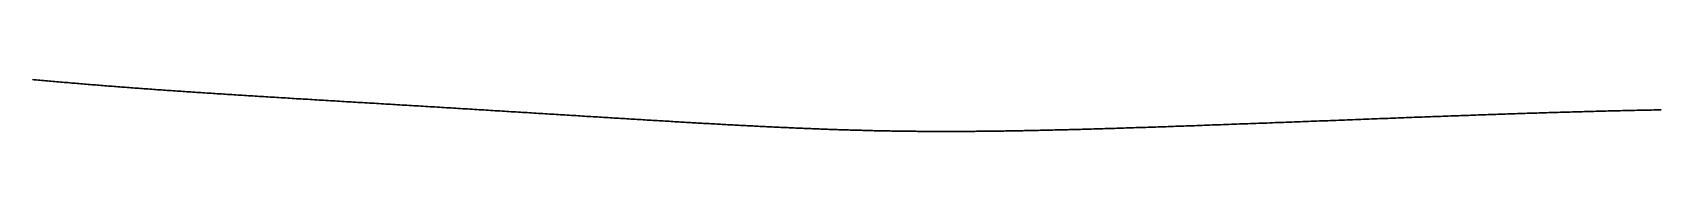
# Model space of a CAD drawing. Header units: inches. Extents: x 130170 to 284068, y 377793 to 804530.
# Drawn here: x 252112.62 to 252155.18, y 753068.68 to 753070.05 of the extents above; entities that cross this region are included whole.
import ezdxf

# ---------------------------------------------------------------- set-up
doc = ezdxf.new("R2010")
doc.units = ezdxf.units.IN
doc.header["$MEASUREMENT"] = 0
doc.layers.add('muni_il', color=7, linetype='Continuous')

msp = doc.modelspace()

# ---------------------------------------------------------------- linework, layer by layer
at = {"layer": 'muni_il'}
for points in [[(252155.199, 753069.252), (252155.135, 753069.251), (252155.071, 753069.25), (252155.008, 753069.248), (252154.944, 753069.247), (252154.881, 753069.246), (252154.817, 753069.244), (252154.754, 753069.243), (252154.691, 753069.242), (252154.628, 753069.24), (252154.565, 753069.239), (252154.502, 753069.237), (252154.439, 753069.236), (252154.376, 753069.234), (252154.313, 753069.233), (252154.25, 753069.231), (252154.187, 753069.23), (252154.125, 753069.228), (252154.062, 753069.227), (252153.999, 753069.225), (252153.937, 753069.224), (252153.874, 753069.222), (252153.812, 753069.221), (252153.749, 753069.219), (252153.687, 753069.218), (252153.625, 753069.216), (252153.563, 753069.214), (252153.5, 753069.213), (252153.438, 753069.211), (252153.376, 753069.209), (252153.314, 753069.208), (252153.252, 753069.206), (252153.189, 753069.205), (252153.127, 753069.203), (252153.065, 753069.201), (252153.003, 753069.199), (252152.941, 753069.198), (252152.879, 753069.196), (252152.817, 753069.194), (252152.754, 753069.192), (252152.692, 753069.191), (252152.63, 753069.189), (252152.568, 753069.187), (252152.506, 753069.185), (252152.444, 753069.183), (252152.381, 753069.181), (252152.319, 753069.179), (252152.257, 753069.178), (252152.194, 753069.176), (252152.132, 753069.174), (252152.07, 753069.172), (252152.007, 753069.17), (252151.945, 753069.168), (252151.882, 753069.166), (252151.819, 753069.164), (252151.757, 753069.162), (252151.694, 753069.16), (252151.631, 753069.158), (252151.568, 753069.156), (252151.505, 753069.154), (252151.442, 753069.152), (252151.378, 753069.149), (252151.315, 753069.147), (252151.252, 753069.145), (252151.188, 753069.143), (252151.125, 753069.141), (252151.061, 753069.139), (252150.997, 753069.137), (252150.933, 753069.134), (252150.869, 753069.132), (252150.805, 753069.13), (252150.741, 753069.128), (252150.676, 753069.125), (252150.612, 753069.123), (252150.547, 753069.121), (252150.482, 753069.119), (252150.417, 753069.116), (252150.352, 753069.114), (252150.287, 753069.112), (252150.222, 753069.109), (252150.156, 753069.107), (252150.09, 753069.105), (252150.025, 753069.102), (252149.959, 753069.1), (252149.893, 753069.097), (252149.826, 753069.095), (252149.76, 753069.092), (252149.693, 753069.09), (252149.627, 753069.088), (252149.56, 753069.085), (252149.493, 753069.083), (252149.426, 753069.08), (252149.358, 753069.078), (252149.291, 753069.075), (252149.223, 753069.073), (252149.155, 753069.07), (252149.088, 753069.068), (252149.019, 753069.065), (252148.951, 753069.062), (252148.883, 753069.06), (252148.814, 753069.057), (252148.746, 753069.055), (252148.677, 753069.052), (252148.608, 753069.049), (252148.538, 753069.047), (252148.469, 753069.044), (252148.4, 753069.041), (252148.33, 753069.039), (252148.261, 753069.036), (252148.191, 753069.033), (252148.121, 753069.031), (252148.051, 753069.028), (252147.98, 753069.025), (252147.91, 753069.023), (252147.839, 753069.02), (252147.769, 753069.017), (252147.698, 753069.015), (252147.627, 753069.012), (252147.556, 753069.009), (252147.485, 753069.006), (252147.414, 753069.004), (252147.343, 753069.001), (252147.271, 753068.998), (252147.2, 753068.995), (252147.128, 753068.992), (252147.057, 753068.99), (252146.985, 753068.987), (252146.913, 753068.984), (252146.841, 753068.981), (252146.769, 753068.979), (252146.697, 753068.976), (252146.625, 753068.973), (252146.553, 753068.97), (252146.481, 753068.967), (252146.408, 753068.965), (252146.336, 753068.962), (252146.264, 753068.959), (252146.191, 753068.956), (252146.119, 753068.953), (252146.047, 753068.951), (252145.974, 753068.948), (252145.902, 753068.945), (252145.829, 753068.942), (252145.757, 753068.94), (252145.685, 753068.937), (252145.612, 753068.934), (252145.54, 753068.931), (252145.467, 753068.928), (252145.395, 753068.926), (252145.323, 753068.923), (252145.25, 753068.92), (252145.178, 753068.917), (252145.106, 753068.915), (252145.033, 753068.912), (252144.961, 753068.909), (252144.889, 753068.906), (252144.817, 753068.904), (252144.745, 753068.901), (252144.674, 753068.898), (252144.602, 753068.896), (252144.53, 753068.893), (252144.459, 753068.89), (252144.387, 753068.887), (252144.316, 753068.885), (252144.244, 753068.882), (252144.173, 753068.88), (252144.102, 753068.877), (252144.031, 753068.874), (252143.96, 753068.872), (252143.89, 753068.869), (252143.819, 753068.866), (252143.749, 753068.864), (252143.678, 753068.861), (252143.608, 753068.859), (252143.538, 753068.856), (252143.469, 753068.854), (252143.399, 753068.851), (252143.329, 753068.849), (252143.26, 753068.846), (252143.191, 753068.843), (252143.122, 753068.841), (252143.053, 753068.839), (252142.984, 753068.836), (252142.916, 753068.834), (252142.848, 753068.831), (252142.78, 753068.829), (252142.712, 753068.826), (252142.644, 753068.824), (252142.577, 753068.822), (252142.509, 753068.819), (252142.442, 753068.817), (252142.376, 753068.815), (252142.309, 753068.812), (252142.243, 753068.81), (252142.176, 753068.808), (252142.111, 753068.806), (252142.045, 753068.803), (252141.979, 753068.801), (252141.914, 753068.799), (252141.849, 753068.797), (252141.784, 753068.795), (252141.72, 753068.792), (252141.655, 753068.79), (252141.591, 753068.788), (252141.527, 753068.786), (252141.464, 753068.784), (252141.401, 753068.782), (252141.337, 753068.78), (252141.275, 753068.778), (252141.212, 753068.776), (252141.15, 753068.774), (252141.088, 753068.772), (252141.026, 753068.77), (252140.964, 753068.768), (252140.903, 753068.766), (252140.842, 753068.764), (252140.781, 753068.763), (252140.72, 753068.761), (252140.66, 753068.759), (252140.6, 753068.757), (252140.54, 753068.755), (252140.48, 753068.754), (252140.421, 753068.752), (252140.362, 753068.75), (252140.303, 753068.748), (252140.245, 753068.747), (252140.187, 753068.745), (252140.129, 753068.743), (252140.071, 753068.742), (252140.013, 753068.74), (252139.956, 753068.739), (252139.899, 753068.737), (252139.842, 753068.736), (252139.786, 753068.734), (252139.73, 753068.733), (252139.674, 753068.731), (252139.618, 753068.73), (252139.562, 753068.728), (252139.507, 753068.727), (252139.452, 753068.726), (252139.398, 753068.724), (252139.343, 753068.723), (252139.289, 753068.721), (252139.235, 753068.72), (252139.181, 753068.719), (252139.127, 753068.718), (252139.074, 753068.717), (252139.021, 753068.715), (252138.968, 753068.714), (252138.916, 753068.713), (252138.863, 753068.712), (252138.811, 753068.711), (252138.759, 753068.71), (252138.708, 753068.709), (252138.656, 753068.708), (252138.605, 753068.707), (252138.554, 753068.706), (252138.503, 753068.705), (252138.452, 753068.704), (252138.402, 753068.703), (252138.352, 753068.702), (252138.302, 753068.701), (252138.252, 753068.7), (252138.203, 753068.699), (252138.153, 753068.698), (252138.104, 753068.698), (252138.055, 753068.697), (252138.006, 753068.696), (252137.958, 753068.695), (252137.909, 753068.695), (252137.861, 753068.694), (252137.813, 753068.693), (252137.765, 753068.693), (252137.717, 753068.692), (252137.67, 753068.692), (252137.623, 753068.691), (252137.575, 753068.69), (252137.528, 753068.69), (252137.482, 753068.689), (252137.435, 753068.689), (252137.388, 753068.688), (252137.342, 753068.688), (252137.296, 753068.688), (252137.25, 753068.687), (252137.204, 753068.687), (252137.158, 753068.686), (252137.113, 753068.686), (252137.067, 753068.686), (252137.022, 753068.686), (252136.977, 753068.685), (252136.931, 753068.685), (252136.887, 753068.685), (252136.842, 753068.685), (252136.797, 753068.685), (252136.753, 753068.684), (252136.708, 753068.684), (252136.664, 753068.684), (252136.62, 753068.684), (252136.575, 753068.684), (252136.531, 753068.684), (252136.487, 753068.684), (252136.444, 753068.684), (252136.4, 753068.684), (252136.356, 753068.684), (252136.313, 753068.684), (252136.27, 753068.684), (252136.226, 753068.685), (252136.183, 753068.685), (252136.14, 753068.685), (252136.097, 753068.685), (252136.054, 753068.685), (252136.011, 753068.685), (252135.968, 753068.686), (252135.925, 753068.686), (252135.882, 753068.686), (252135.84, 753068.687), (252135.797, 753068.687), (252135.755, 753068.687), (252135.712, 753068.688), (252135.67, 753068.688), (252135.627, 753068.688), (252135.585, 753068.689), (252135.543, 753068.689), (252135.501, 753068.69), (252135.458, 753068.69), (252135.416, 753068.691), (252135.374, 753068.692), (252135.332, 753068.692), (252135.29, 753068.693), (252135.248, 753068.693), (252135.206, 753068.694), (252135.164, 753068.695), (252135.122, 753068.695), (252135.08, 753068.696), (252135.038, 753068.697), (252134.996, 753068.698), (252134.954, 753068.698), (252134.913, 753068.699), (252134.871, 753068.7), (252134.829, 753068.701), (252134.787, 753068.702), (252134.745, 753068.703), (252134.703, 753068.703), (252134.662, 753068.704), (252134.62, 753068.705), (252134.578, 753068.706), (252134.536, 753068.707), (252134.494, 753068.708), (252134.452, 753068.709), (252134.411, 753068.71), (252134.369, 753068.711), (252134.327, 753068.713), (252134.285, 753068.714), (252134.243, 753068.715), (252134.201, 753068.716), (252134.159, 753068.717), (252134.117, 753068.718), (252134.075, 753068.719), (252134.033, 753068.721), (252133.991, 753068.722), (252133.949, 753068.723), (252133.906, 753068.725), (252133.864, 753068.726), (252133.822, 753068.727), (252133.78, 753068.728), (252133.737, 753068.73), (252133.695, 753068.731), (252133.653, 753068.733), (252133.61, 753068.734), (252133.568, 753068.736), (252133.525, 753068.737), (252133.483, 753068.739), (252133.44, 753068.74), (252133.397, 753068.741), (252133.355, 753068.743), (252133.312, 753068.745), (252133.269, 753068.746), (252133.226, 753068.748), (252133.183, 753068.75), (252133.14, 753068.751), (252133.097, 753068.753), (252133.054, 753068.754), (252133.011, 753068.756), (252132.967, 753068.758), (252132.924, 753068.76), (252132.881, 753068.761), (252132.837, 753068.763), (252132.794, 753068.765), (252132.75, 753068.767), (252132.706, 753068.769), (252132.662, 753068.771), (252132.618, 753068.773), (252132.575, 753068.774), (252132.531, 753068.776), (252132.487, 753068.778), (252132.442, 753068.78), (252132.398, 753068.782), (252132.354, 753068.784), (252132.309, 753068.786), (252132.265, 753068.788), (252132.22, 753068.79), (252132.176, 753068.792), (252132.131, 753068.794), (252132.086, 753068.796), (252132.041, 753068.799), (252131.996, 753068.801), (252131.951, 753068.803), (252131.906, 753068.805), (252131.861, 753068.807), (252131.815, 753068.809), (252131.77, 753068.812), (252131.724, 753068.814), (252131.678, 753068.816), (252131.633, 753068.818), (252131.587, 753068.821), (252131.541, 753068.823), (252131.495, 753068.825), (252131.449, 753068.828), (252131.402, 753068.83), (252131.356, 753068.833), (252131.31, 753068.835), (252131.263, 753068.837), (252131.216, 753068.84), (252131.17, 753068.842), (252131.123, 753068.845), (252131.076, 753068.847), (252131.029, 753068.85), (252130.981, 753068.852), (252130.934, 753068.855), (252130.887, 753068.857), (252130.839, 753068.86), (252130.791, 753068.862), (252130.744, 753068.865), (252130.696, 753068.868), (252130.648, 753068.87), (252130.6, 753068.873), (252130.552, 753068.876), (252130.503, 753068.878), (252130.455, 753068.881), (252130.406, 753068.884), (252130.358, 753068.886), (252130.309, 753068.889), (252130.26, 753068.892), (252130.211, 753068.895), (252130.162, 753068.897), (252130.113, 753068.9), (252130.063, 753068.903), (252130.014, 753068.906), (252129.964, 753068.909), (252129.914, 753068.911), (252129.865, 753068.914), (252129.815, 753068.917), (252129.765, 753068.92), (252129.714, 753068.923), (252129.664, 753068.926), (252129.614, 753068.929), (252129.563, 753068.932), (252129.512, 753068.935), (252129.462, 753068.938), (252129.411, 753068.941), (252129.36, 753068.944), (252129.308, 753068.947), (252129.257, 753068.95), (252129.206, 753068.953), (252129.154, 753068.956), (252129.103, 753068.959), (252129.051, 753068.962), (252128.999, 753068.965), (252128.947, 753068.968), (252128.895, 753068.972), (252128.842, 753068.975), (252128.79, 753068.978), (252128.737, 753068.981), (252128.685, 753068.984), (252128.632, 753068.987), (252128.579, 753068.991), (252128.526, 753068.994), (252128.473, 753068.997), (252128.42, 753069), (252128.366, 753069.004), (252128.312, 753069.007), (252128.259, 753069.01), (252128.205, 753069.013), (252128.151, 753069.017), (252128.097, 753069.02), (252128.043, 753069.023), (252127.989, 753069.027), (252127.934, 753069.03), (252127.88, 753069.033), (252127.825, 753069.037), (252127.77, 753069.04), (252127.716, 753069.043), (252127.661, 753069.047), (252127.605, 753069.05), (252127.55, 753069.054), (252127.495, 753069.057), (252127.439, 753069.06), (252127.384, 753069.064), (252127.328, 753069.067), (252127.272, 753069.071), (252127.216, 753069.074), (252127.16, 753069.078), (252127.104, 753069.081), (252127.048, 753069.085), (252126.991, 753069.088), (252126.935, 753069.092), (252126.878, 753069.095), (252126.821, 753069.099), (252126.764, 753069.102), (252126.707, 753069.106), (252126.65, 753069.109), (252126.593, 753069.113), (252126.536, 753069.116), (252126.478, 753069.12), (252126.421, 753069.123), (252126.363, 753069.127), (252126.306, 753069.131), (252126.248, 753069.134), (252126.19, 753069.138), (252126.132, 753069.141), (252126.074, 753069.145), (252126.015, 753069.148), (252125.957, 753069.152), (252125.899, 753069.156), (252125.84, 753069.159), (252125.782, 753069.163), (252125.723, 753069.167), (252125.664, 753069.17), (252125.605, 753069.174), (252125.546, 753069.178), (252125.487, 753069.181), (252125.428, 753069.185), (252125.369, 753069.189), (252125.31, 753069.192), (252125.25, 753069.196), (252125.191, 753069.2), (252125.131, 753069.203), (252125.072, 753069.207), (252125.012, 753069.211), (252124.952, 753069.214), (252124.892, 753069.218), (252124.832, 753069.222), (252124.772, 753069.225), (252124.712, 753069.229), (252124.652, 753069.233), (252124.592, 753069.236), (252124.532, 753069.24), (252124.472, 753069.244), (252124.411, 753069.248), (252124.351, 753069.251), (252124.29, 753069.255), (252124.23, 753069.259), (252124.169, 753069.262), (252124.109, 753069.266), (252124.048, 753069.27), (252123.987, 753069.274), (252123.927, 753069.277), (252123.866, 753069.281), (252123.805, 753069.285), (252123.744, 753069.288), (252123.683, 753069.292), (252123.622, 753069.296), (252123.561, 753069.3), (252123.5, 753069.303), (252123.439, 753069.307), (252123.378, 753069.311), (252123.317, 753069.315), (252123.256, 753069.318), (252123.195, 753069.322), (252123.134, 753069.326), (252123.073, 753069.329), (252123.012, 753069.333), (252122.951, 753069.337), (252122.889, 753069.341), (252122.828, 753069.344), (252122.767, 753069.348), (252122.706, 753069.352), (252122.645, 753069.355), (252122.584, 753069.359), (252122.523, 753069.363), (252122.461, 753069.366), (252122.4, 753069.37), (252122.339, 753069.374), (252122.278, 753069.377), (252122.217, 753069.381), (252122.156, 753069.385), (252122.095, 753069.389), (252122.034, 753069.392), (252121.973, 753069.396), (252121.912, 753069.4), (252121.851, 753069.403), (252121.79, 753069.407), (252121.729, 753069.411), (252121.668, 753069.414), (252121.608, 753069.418), (252121.547, 753069.422), (252121.486, 753069.425), (252121.425, 753069.429), (252121.365, 753069.433), (252121.304, 753069.436), (252121.243, 753069.44), (252121.183, 753069.444), (252121.123, 753069.447), (252121.062, 753069.451), (252121.002, 753069.455), (252120.942, 753069.458), (252120.882, 753069.462), (252120.821, 753069.465), (252120.761, 753069.469), (252120.701, 753069.473), (252120.641, 753069.476), (252120.582, 753069.48), (252120.522, 753069.484), (252120.462, 753069.487), (252120.403, 753069.491), (252120.343, 753069.494), (252120.283, 753069.498), (252120.224, 753069.501), (252120.165, 753069.505), (252120.106, 753069.509), (252120.047, 753069.512), (252119.987, 753069.516), (252119.929, 753069.519), (252119.87, 753069.523), (252119.811, 753069.527), (252119.752, 753069.53), (252119.694, 753069.534), (252119.635, 753069.537), (252119.577, 753069.541), (252119.519, 753069.544), (252119.46, 753069.548), (252119.402, 753069.551), (252119.345, 753069.555), (252119.287, 753069.558), (252119.229, 753069.562), (252119.171, 753069.566), (252119.114, 753069.569), (252119.056, 753069.573), (252118.999, 753069.576), (252118.942, 753069.58), (252118.885, 753069.583), (252118.828, 753069.587), (252118.771, 753069.59), (252118.715, 753069.594), (252118.658, 753069.597), (252118.601, 753069.601), (252118.545, 753069.604), (252118.489, 753069.608), (252118.433, 753069.611), (252118.377, 753069.615), (252118.321, 753069.618), (252118.265, 753069.622), (252118.209, 753069.625), (252118.154, 753069.629), (252118.099, 753069.632), (252118.043, 753069.636), (252117.988, 753069.639), (252117.933, 753069.643), (252117.879, 753069.646), (252117.824, 753069.65), (252117.769, 753069.653), (252117.715, 753069.657), (252117.66, 753069.66), (252117.606, 753069.664), (252117.552, 753069.667), (252117.498, 753069.671), (252117.444, 753069.674), (252117.39, 753069.678), (252117.337, 753069.681), (252117.283, 753069.685), (252117.23, 753069.688), (252117.177, 753069.692), (252117.123, 753069.695), (252117.07, 753069.699), (252117.018, 753069.702), (252116.965, 753069.706), (252116.912, 753069.709), (252116.86, 753069.713), (252116.807, 753069.716), (252116.755, 753069.72), (252116.703, 753069.723), (252116.651, 753069.727), (252116.599, 753069.73), (252116.547, 753069.734), (252116.496, 753069.737), (252116.444, 753069.741), (252116.393, 753069.744), (252116.341, 753069.748), (252116.29, 753069.751), (252116.239, 753069.755), (252116.188, 753069.759), (252116.137, 753069.762), (252116.086, 753069.766), (252116.036, 753069.769), (252115.985, 753069.773), (252115.934, 753069.776), (252115.884, 753069.78), (252115.834, 753069.784), (252115.783, 753069.787), (252115.733, 753069.791), (252115.683, 753069.794), (252115.634, 753069.798), (252115.584, 753069.802), (252115.534, 753069.805), (252115.484, 753069.809), (252115.435, 753069.812), (252115.385, 753069.816), (252115.336, 753069.82), (252115.286, 753069.823), (252115.237, 753069.827), (252115.188, 753069.831), (252115.139, 753069.835), (252115.09, 753069.838), (252115.041, 753069.842), (252114.992, 753069.846), (252114.943, 753069.85), (252114.894, 753069.853), (252114.845, 753069.857), (252114.797, 753069.861), (252114.748, 753069.865), (252114.699, 753069.868), (252114.651, 753069.872), (252114.602, 753069.876), (252114.554, 753069.88), (252114.505, 753069.884), (252114.457, 753069.888), (252114.408, 753069.891), (252114.36, 753069.895), (252114.312, 753069.899), (252114.264, 753069.903), (252114.215, 753069.907), (252114.167, 753069.911), (252114.119, 753069.915), (252114.07, 753069.919), (252114.022, 753069.923), (252113.974, 753069.927), (252113.926, 753069.931), (252113.878, 753069.935), (252113.829, 753069.939), (252113.781, 753069.943), (252113.733, 753069.947), (252113.685, 753069.951), (252113.636, 753069.955), (252113.588, 753069.96), (252113.54, 753069.964), (252113.491, 753069.968), (252113.443, 753069.972), (252113.394, 753069.976), (252113.346, 753069.98), (252113.297, 753069.985), (252113.249, 753069.989), (252113.2, 753069.993), (252113.152, 753069.998), (252113.103, 753070.002), (252113.054, 753070.006), (252113.005, 753070.011), (252112.956, 753070.015), (252112.907, 753070.019), (252112.858, 753070.024), (252112.809, 753070.028), (252112.76, 753070.033), (252112.711, 753070.037), (252112.661, 753070.042), (252112.612, 753070.046)], [(252112.612, 753070.046), (252112.661, 753070.042), (252112.711, 753070.037), (252112.76, 753070.033), (252112.809, 753070.028), (252112.858, 753070.024), (252112.907, 753070.019), (252112.956, 753070.015), (252113.005, 753070.011), (252113.054, 753070.006), (252113.103, 753070.002), (252113.152, 753069.998), (252113.2, 753069.993), (252113.249, 753069.989), (252113.297, 753069.985), (252113.346, 753069.98), (252113.394, 753069.976), (252113.443, 753069.972), (252113.491, 753069.968), (252113.54, 753069.964), (252113.588, 753069.96), (252113.636, 753069.955), (252113.685, 753069.951), (252113.733, 753069.947), (252113.781, 753069.943), (252113.829, 753069.939), (252113.878, 753069.935), (252113.926, 753069.931), (252113.974, 753069.927), (252114.022, 753069.923), (252114.07, 753069.919), (252114.119, 753069.915), (252114.167, 753069.911), (252114.215, 753069.907), (252114.264, 753069.903), (252114.312, 753069.899), (252114.36, 753069.895), (252114.408, 753069.891), (252114.457, 753069.888), (252114.505, 753069.884), (252114.554, 753069.88), (252114.602, 753069.876), (252114.651, 753069.872), (252114.699, 753069.868), (252114.748, 753069.865), (252114.797, 753069.861), (252114.845, 753069.857), (252114.894, 753069.853), (252114.943, 753069.85), (252114.992, 753069.846), (252115.041, 753069.842), (252115.09, 753069.838), (252115.139, 753069.835), (252115.188, 753069.831), (252115.237, 753069.827), (252115.286, 753069.823), (252115.336, 753069.82), (252115.385, 753069.816), (252115.435, 753069.812), (252115.484, 753069.809), (252115.534, 753069.805), (252115.584, 753069.802), (252115.634, 753069.798), (252115.683, 753069.794), (252115.733, 753069.791), (252115.783, 753069.787), (252115.834, 753069.784), (252115.884, 753069.78), (252115.934, 753069.776), (252115.985, 753069.773), (252116.036, 753069.769), (252116.086, 753069.766), (252116.137, 753069.762), (252116.188, 753069.759), (252116.239, 753069.755), (252116.29, 753069.751), (252116.341, 753069.748), (252116.393, 753069.744), (252116.444, 753069.741), (252116.496, 753069.737), (252116.547, 753069.734), (252116.599, 753069.73), (252116.651, 753069.727), (252116.703, 753069.723), (252116.755, 753069.72), (252116.807, 753069.716), (252116.86, 753069.713), (252116.912, 753069.709), (252116.965, 753069.706), (252117.018, 753069.702), (252117.07, 753069.699), (252117.123, 753069.695), (252117.177, 753069.692), (252117.23, 753069.688), (252117.283, 753069.685), (252117.337, 753069.681), (252117.39, 753069.678), (252117.444, 753069.674), (252117.498, 753069.671), (252117.552, 753069.667), (252117.606, 753069.664), (252117.66, 753069.66), (252117.715, 753069.657), (252117.769, 753069.653), (252117.824, 753069.65), (252117.879, 753069.646), (252117.933, 753069.643), (252117.988, 753069.639), (252118.043, 753069.636), (252118.099, 753069.632), (252118.154, 753069.629), (252118.209, 753069.625), (252118.265, 753069.622), (252118.321, 753069.618), (252118.377, 753069.615), (252118.433, 753069.611), (252118.489, 753069.608), (252118.545, 753069.604), (252118.601, 753069.601), (252118.658, 753069.597), (252118.715, 753069.594), (252118.771, 753069.59), (252118.828, 753069.587), (252118.885, 753069.583), (252118.942, 753069.58), (252118.999, 753069.576), (252119.056, 753069.573), (252119.114, 753069.569), (252119.171, 753069.566), (252119.229, 753069.562), (252119.287, 753069.558), (252119.345, 753069.555), (252119.402, 753069.551), (252119.46, 753069.548), (252119.519, 753069.544), (252119.577, 753069.541), (252119.635, 753069.537), (252119.694, 753069.534), (252119.752, 753069.53), (252119.811, 753069.527), (252119.87, 753069.523), (252119.929, 753069.519), (252119.987, 753069.516), (252120.047, 753069.512), (252120.106, 753069.509), (252120.165, 753069.505), (252120.224, 753069.501), (252120.283, 753069.498), (252120.343, 753069.494), (252120.403, 753069.491), (252120.462, 753069.487), (252120.522, 753069.484), (252120.582, 753069.48), (252120.641, 753069.476), (252120.701, 753069.473), (252120.761, 753069.469), (252120.821, 753069.465), (252120.882, 753069.462), (252120.942, 753069.458), (252121.002, 753069.455), (252121.062, 753069.451), (252121.123, 753069.447), (252121.183, 753069.444), (252121.243, 753069.44), (252121.304, 753069.436), (252121.365, 753069.433), (252121.425, 753069.429), (252121.486, 753069.425), (252121.547, 753069.422), (252121.608, 753069.418), (252121.668, 753069.414), (252121.729, 753069.411), (252121.79, 753069.407), (252121.851, 753069.403), (252121.912, 753069.4), (252121.973, 753069.396), (252122.034, 753069.392), (252122.095, 753069.389), (252122.156, 753069.385), (252122.217, 753069.381), (252122.278, 753069.377), (252122.339, 753069.374), (252122.4, 753069.37), (252122.461, 753069.366), (252122.523, 753069.363), (252122.584, 753069.359), (252122.645, 753069.355), (252122.706, 753069.352), (252122.767, 753069.348), (252122.828, 753069.344), (252122.889, 753069.341), (252122.951, 753069.337), (252123.012, 753069.333), (252123.073, 753069.329), (252123.134, 753069.326), (252123.195, 753069.322), (252123.256, 753069.318), (252123.317, 753069.315), (252123.378, 753069.311), (252123.439, 753069.307), (252123.5, 753069.303), (252123.561, 753069.3), (252123.622, 753069.296), (252123.683, 753069.292), (252123.744, 753069.288), (252123.805, 753069.285), (252123.866, 753069.281), (252123.927, 753069.277), (252123.987, 753069.274), (252124.048, 753069.27), (252124.109, 753069.266), (252124.169, 753069.262), (252124.23, 753069.259), (252124.29, 753069.255), (252124.351, 753069.251), (252124.411, 753069.248), (252124.472, 753069.244), (252124.532, 753069.24), (252124.592, 753069.236), (252124.652, 753069.233), (252124.712, 753069.229), (252124.772, 753069.225), (252124.832, 753069.222), (252124.892, 753069.218), (252124.952, 753069.214), (252125.012, 753069.211), (252125.072, 753069.207), (252125.131, 753069.203), (252125.191, 753069.2), (252125.25, 753069.196), (252125.31, 753069.192), (252125.369, 753069.189), (252125.428, 753069.185), (252125.487, 753069.181), (252125.546, 753069.178), (252125.605, 753069.174), (252125.664, 753069.17), (252125.723, 753069.167), (252125.782, 753069.163), (252125.84, 753069.159), (252125.899, 753069.156), (252125.957, 753069.152), (252126.015, 753069.148), (252126.074, 753069.145), (252126.132, 753069.141), (252126.19, 753069.138), (252126.248, 753069.134), (252126.306, 753069.131), (252126.363, 753069.127), (252126.421, 753069.123), (252126.478, 753069.12), (252126.536, 753069.116), (252126.593, 753069.113), (252126.65, 753069.109), (252126.707, 753069.106), (252126.764, 753069.102), (252126.821, 753069.099), (252126.878, 753069.095), (252126.935, 753069.092), (252126.991, 753069.088), (252127.048, 753069.085), (252127.104, 753069.081), (252127.16, 753069.078), (252127.216, 753069.074), (252127.272, 753069.071), (252127.328, 753069.067), (252127.384, 753069.064), (252127.439, 753069.06), (252127.495, 753069.057), (252127.55, 753069.054), (252127.605, 753069.05), (252127.661, 753069.047), (252127.716, 753069.043), (252127.77, 753069.04), (252127.825, 753069.037), (252127.88, 753069.033), (252127.934, 753069.03), (252127.989, 753069.027), (252128.043, 753069.023), (252128.097, 753069.02), (252128.151, 753069.017), (252128.205, 753069.013), (252128.259, 753069.01), (252128.312, 753069.007), (252128.366, 753069.004), (252128.42, 753069), (252128.473, 753068.997), (252128.526, 753068.994), (252128.579, 753068.991), (252128.632, 753068.987), (252128.685, 753068.984), (252128.737, 753068.981), (252128.79, 753068.978), (252128.842, 753068.975), (252128.895, 753068.972), (252128.947, 753068.968), (252128.999, 753068.965), (252129.051, 753068.962), (252129.103, 753068.959), (252129.154, 753068.956), (252129.206, 753068.953), (252129.257, 753068.95), (252129.308, 753068.947), (252129.36, 753068.944), (252129.411, 753068.941), (252129.462, 753068.938), (252129.512, 753068.935), (252129.563, 753068.932), (252129.614, 753068.929), (252129.664, 753068.926), (252129.714, 753068.923), (252129.765, 753068.92), (252129.815, 753068.917), (252129.865, 753068.914), (252129.914, 753068.911), (252129.964, 753068.909), (252130.014, 753068.906), (252130.063, 753068.903), (252130.113, 753068.9), (252130.162, 753068.897), (252130.211, 753068.895), (252130.26, 753068.892), (252130.309, 753068.889), (252130.358, 753068.886), (252130.406, 753068.884), (252130.455, 753068.881), (252130.503, 753068.878), (252130.552, 753068.876), (252130.6, 753068.873), (252130.648, 753068.87), (252130.696, 753068.868), (252130.744, 753068.865), (252130.791, 753068.862), (252130.839, 753068.86), (252130.887, 753068.857), (252130.934, 753068.855), (252130.981, 753068.852), (252131.029, 753068.85), (252131.076, 753068.847), (252131.123, 753068.845), (252131.17, 753068.842), (252131.216, 753068.84), (252131.263, 753068.837), (252131.31, 753068.835), (252131.356, 753068.833), (252131.402, 753068.83), (252131.449, 753068.828), (252131.495, 753068.825), (252131.541, 753068.823), (252131.587, 753068.821), (252131.633, 753068.818), (252131.678, 753068.816), (252131.724, 753068.814), (252131.77, 753068.812), (252131.815, 753068.809), (252131.861, 753068.807), (252131.906, 753068.805), (252131.951, 753068.803), (252131.996, 753068.801), (252132.041, 753068.799), (252132.086, 753068.796), (252132.131, 753068.794), (252132.176, 753068.792), (252132.22, 753068.79), (252132.265, 753068.788), (252132.309, 753068.786), (252132.354, 753068.784), (252132.398, 753068.782), (252132.442, 753068.78), (252132.487, 753068.778), (252132.531, 753068.776), (252132.575, 753068.774), (252132.618, 753068.773), (252132.662, 753068.771), (252132.706, 753068.769), (252132.75, 753068.767), (252132.794, 753068.765), (252132.837, 753068.763), (252132.881, 753068.761), (252132.924, 753068.76), (252132.967, 753068.758), (252133.011, 753068.756), (252133.054, 753068.754), (252133.097, 753068.753), (252133.14, 753068.751), (252133.183, 753068.75), (252133.226, 753068.748), (252133.269, 753068.746), (252133.312, 753068.745), (252133.355, 753068.743), (252133.397, 753068.741), (252133.44, 753068.74), (252133.483, 753068.739), (252133.525, 753068.737), (252133.568, 753068.736), (252133.61, 753068.734), (252133.653, 753068.733), (252133.695, 753068.731), (252133.737, 753068.73), (252133.78, 753068.728), (252133.822, 753068.727), (252133.864, 753068.726), (252133.906, 753068.725), (252133.949, 753068.723), (252133.991, 753068.722), (252134.033, 753068.721), (252134.075, 753068.719), (252134.117, 753068.718), (252134.159, 753068.717), (252134.201, 753068.716), (252134.243, 753068.715), (252134.285, 753068.714), (252134.327, 753068.713), (252134.369, 753068.711), (252134.411, 753068.71), (252134.452, 753068.709), (252134.494, 753068.708), (252134.536, 753068.707), (252134.578, 753068.706), (252134.62, 753068.705), (252134.662, 753068.704), (252134.703, 753068.703), (252134.745, 753068.703), (252134.787, 753068.702), (252134.829, 753068.701), (252134.871, 753068.7), (252134.913, 753068.699), (252134.954, 753068.698), (252134.996, 753068.698), (252135.038, 753068.697), (252135.08, 753068.696), (252135.122, 753068.695), (252135.164, 753068.695), (252135.206, 753068.694), (252135.248, 753068.693), (252135.29, 753068.693), (252135.332, 753068.692), (252135.374, 753068.692), (252135.416, 753068.691), (252135.458, 753068.69), (252135.501, 753068.69), (252135.543, 753068.689), (252135.585, 753068.689), (252135.627, 753068.688), (252135.67, 753068.688), (252135.712, 753068.688), (252135.755, 753068.687), (252135.797, 753068.687), (252135.84, 753068.687), (252135.882, 753068.686), (252135.925, 753068.686), (252135.968, 753068.686), (252136.011, 753068.685), (252136.054, 753068.685), (252136.097, 753068.685), (252136.14, 753068.685), (252136.183, 753068.685), (252136.226, 753068.685), (252136.27, 753068.684), (252136.313, 753068.684), (252136.356, 753068.684), (252136.4, 753068.684), (252136.444, 753068.684), (252136.487, 753068.684), (252136.531, 753068.684), (252136.575, 753068.684), (252136.62, 753068.684), (252136.664, 753068.684), (252136.708, 753068.684), (252136.753, 753068.684), (252136.797, 753068.685), (252136.842, 753068.685), (252136.887, 753068.685), (252136.931, 753068.685), (252136.977, 753068.685), (252137.022, 753068.686), (252137.067, 753068.686), (252137.113, 753068.686), (252137.158, 753068.686), (252137.204, 753068.687), (252137.25, 753068.687), (252137.296, 753068.688), (252137.342, 753068.688), (252137.388, 753068.688), (252137.435, 753068.689), (252137.482, 753068.689), (252137.528, 753068.69), (252137.575, 753068.69), (252137.623, 753068.691), (252137.67, 753068.692), (252137.717, 753068.692), (252137.765, 753068.693), (252137.813, 753068.693), (252137.861, 753068.694), (252137.909, 753068.695), (252137.958, 753068.695), (252138.006, 753068.696), (252138.055, 753068.697), (252138.104, 753068.698), (252138.153, 753068.698), (252138.203, 753068.699), (252138.252, 753068.7), (252138.302, 753068.701), (252138.352, 753068.702), (252138.402, 753068.703), (252138.452, 753068.704), (252138.503, 753068.705), (252138.554, 753068.706), (252138.605, 753068.707), (252138.656, 753068.708), (252138.708, 753068.709), (252138.759, 753068.71), (252138.811, 753068.711), (252138.863, 753068.712), (252138.916, 753068.713), (252138.968, 753068.714), (252139.021, 753068.715), (252139.074, 753068.717), (252139.127, 753068.718), (252139.181, 753068.719), (252139.235, 753068.72), (252139.289, 753068.721), (252139.343, 753068.723), (252139.398, 753068.724), (252139.452, 753068.726), (252139.507, 753068.727), (252139.562, 753068.728), (252139.618, 753068.73), (252139.674, 753068.731), (252139.73, 753068.733), (252139.786, 753068.734), (252139.842, 753068.736), (252139.899, 753068.737), (252139.956, 753068.739), (252140.013, 753068.74), (252140.071, 753068.742), (252140.129, 753068.743), (252140.187, 753068.745), (252140.245, 753068.747), (252140.303, 753068.748), (252140.362, 753068.75), (252140.421, 753068.752), (252140.48, 753068.754), (252140.54, 753068.755), (252140.6, 753068.757), (252140.66, 753068.759), (252140.72, 753068.761), (252140.781, 753068.763), (252140.842, 753068.764), (252140.903, 753068.766), (252140.964, 753068.768), (252141.026, 753068.77), (252141.088, 753068.772), (252141.15, 753068.774), (252141.212, 753068.776), (252141.275, 753068.778), (252141.337, 753068.78), (252141.401, 753068.782), (252141.464, 753068.784), (252141.527, 753068.786), (252141.591, 753068.788), (252141.655, 753068.79), (252141.72, 753068.792), (252141.784, 753068.795), (252141.849, 753068.797), (252141.914, 753068.799), (252141.979, 753068.801), (252142.045, 753068.803), (252142.111, 753068.806), (252142.176, 753068.808), (252142.243, 753068.81), (252142.309, 753068.812), (252142.376, 753068.815), (252142.442, 753068.817), (252142.509, 753068.819), (252142.577, 753068.822), (252142.644, 753068.824), (252142.712, 753068.826), (252142.78, 753068.829), (252142.848, 753068.831), (252142.916, 753068.834), (252142.984, 753068.836), (252143.053, 753068.839), (252143.122, 753068.841), (252143.191, 753068.843), (252143.26, 753068.846), (252143.329, 753068.849), (252143.399, 753068.851), (252143.469, 753068.854), (252143.538, 753068.856), (252143.608, 753068.859), (252143.678, 753068.861), (252143.749, 753068.864), (252143.819, 753068.866), (252143.89, 753068.869), (252143.96, 753068.872), (252144.031, 753068.874), (252144.102, 753068.877), (252144.173, 753068.88), (252144.244, 753068.882), (252144.316, 753068.885), (252144.387, 753068.887), (252144.459, 753068.89), (252144.53, 753068.893), (252144.602, 753068.896), (252144.674, 753068.898), (252144.745, 753068.901), (252144.817, 753068.904), (252144.889, 753068.906), (252144.961, 753068.909), (252145.033, 753068.912), (252145.106, 753068.915), (252145.178, 753068.917), (252145.25, 753068.92), (252145.323, 753068.923), (252145.395, 753068.926), (252145.467, 753068.928), (252145.54, 753068.931), (252145.612, 753068.934), (252145.685, 753068.937), (252145.757, 753068.94), (252145.829, 753068.942), (252145.902, 753068.945), (252145.974, 753068.948), (252146.047, 753068.951), (252146.119, 753068.953), (252146.191, 753068.956), (252146.264, 753068.959), (252146.336, 753068.962), (252146.408, 753068.965), (252146.481, 753068.967), (252146.553, 753068.97), (252146.625, 753068.973), (252146.697, 753068.976), (252146.769, 753068.979), (252146.841, 753068.981), (252146.913, 753068.984), (252146.985, 753068.987), (252147.057, 753068.99), (252147.128, 753068.992), (252147.2, 753068.995), (252147.271, 753068.998), (252147.343, 753069.001), (252147.414, 753069.004), (252147.485, 753069.006), (252147.556, 753069.009), (252147.627, 753069.012), (252147.698, 753069.015), (252147.769, 753069.017), (252147.839, 753069.02), (252147.91, 753069.023), (252147.98, 753069.025), (252148.051, 753069.028), (252148.121, 753069.031), (252148.191, 753069.033), (252148.261, 753069.036), (252148.33, 753069.039), (252148.4, 753069.041), (252148.469, 753069.044), (252148.538, 753069.047), (252148.608, 753069.049), (252148.677, 753069.052), (252148.746, 753069.055), (252148.814, 753069.057), (252148.883, 753069.06), (252148.951, 753069.062), (252149.019, 753069.065), (252149.088, 753069.068), (252149.155, 753069.07), (252149.223, 753069.073), (252149.291, 753069.075), (252149.358, 753069.078), (252149.426, 753069.08), (252149.493, 753069.083), (252149.56, 753069.085), (252149.627, 753069.088), (252149.693, 753069.09), (252149.76, 753069.092), (252149.826, 753069.095), (252149.893, 753069.097), (252149.959, 753069.1), (252150.025, 753069.102), (252150.09, 753069.105), (252150.156, 753069.107), (252150.222, 753069.109), (252150.287, 753069.112), (252150.352, 753069.114), (252150.417, 753069.116), (252150.482, 753069.119), (252150.547, 753069.121), (252150.612, 753069.123), (252150.676, 753069.125), (252150.741, 753069.128), (252150.805, 753069.13), (252150.869, 753069.132), (252150.933, 753069.134), (252150.997, 753069.137), (252151.061, 753069.139), (252151.125, 753069.141), (252151.188, 753069.143), (252151.252, 753069.145), (252151.315, 753069.147), (252151.378, 753069.149), (252151.442, 753069.152), (252151.505, 753069.154), (252151.568, 753069.156), (252151.631, 753069.158), (252151.694, 753069.16), (252151.757, 753069.162), (252151.819, 753069.164), (252151.882, 753069.166), (252151.945, 753069.168), (252152.007, 753069.17), (252152.07, 753069.172), (252152.132, 753069.174), (252152.194, 753069.176), (252152.257, 753069.178), (252152.319, 753069.179), (252152.381, 753069.181), (252152.444, 753069.183), (252152.506, 753069.185), (252152.568, 753069.187), (252152.63, 753069.189), (252152.692, 753069.191), (252152.754, 753069.192), (252152.817, 753069.194), (252152.879, 753069.196), (252152.941, 753069.198), (252153.003, 753069.199), (252153.065, 753069.201), (252153.127, 753069.203), (252153.189, 753069.205), (252153.252, 753069.206), (252153.314, 753069.208), (252153.376, 753069.209), (252153.438, 753069.211), (252153.5, 753069.213), (252153.563, 753069.214), (252153.625, 753069.216), (252153.687, 753069.218), (252153.749, 753069.219), (252153.812, 753069.221), (252153.874, 753069.222), (252153.937, 753069.224), (252153.999, 753069.225), (252154.062, 753069.227), (252154.125, 753069.228), (252154.187, 753069.23), (252154.25, 753069.231), (252154.313, 753069.233), (252154.376, 753069.234), (252154.439, 753069.236), (252154.502, 753069.237), (252154.565, 753069.239), (252154.628, 753069.24), (252154.691, 753069.242), (252154.754, 753069.243), (252154.817, 753069.244), (252154.881, 753069.246), (252154.944, 753069.247), (252155.008, 753069.248), (252155.071, 753069.25), (252155.135, 753069.251), (252155.199, 753069.252)]]:
    msp.add_lwpolyline(points, dxfattribs=at)

doc.saveas('drawing.dxf')
